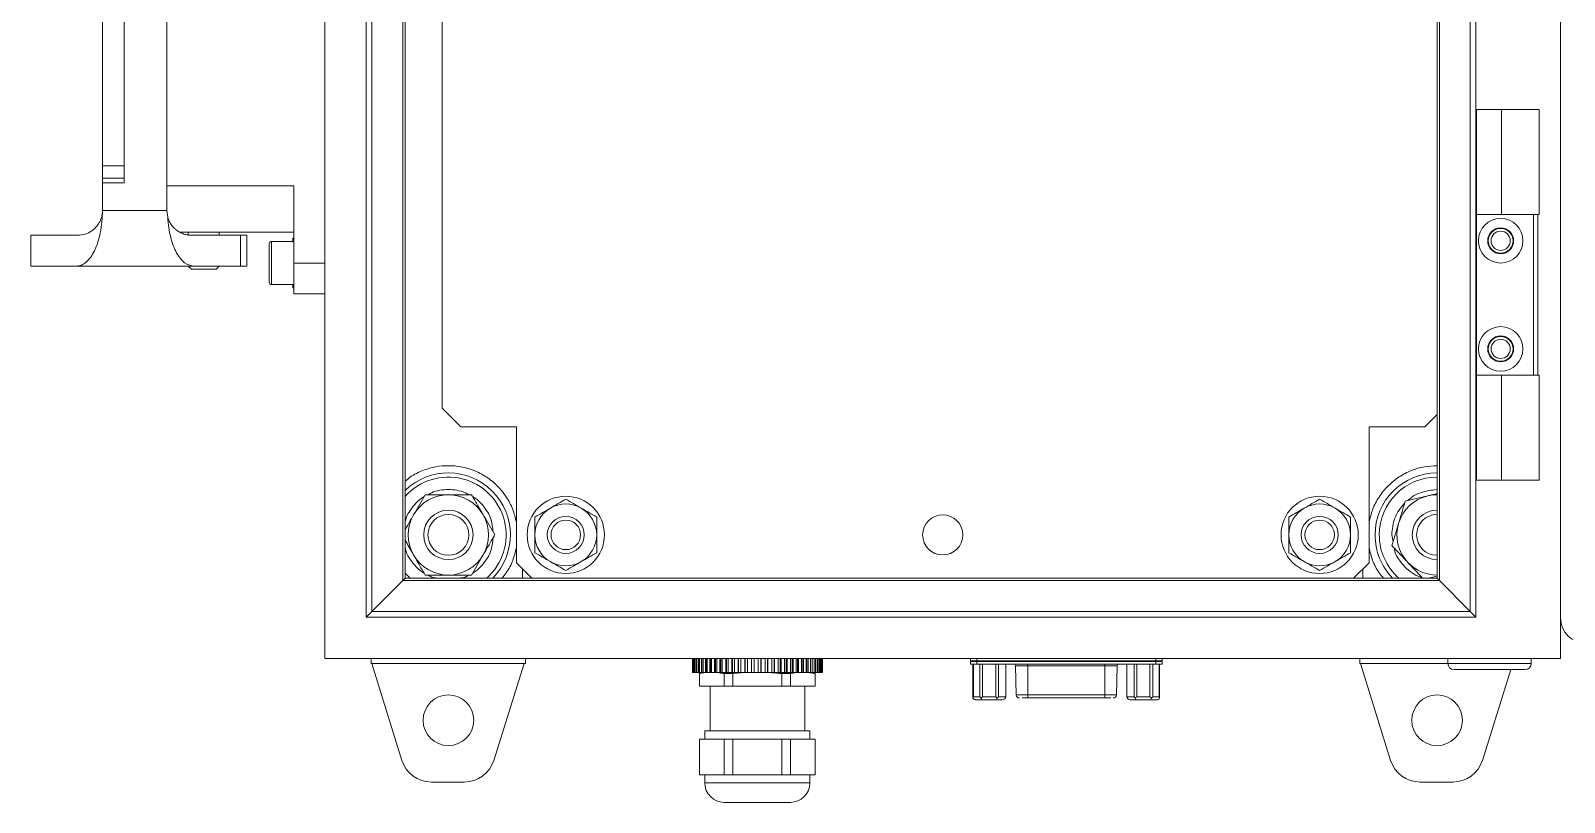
# Model space of a CAD drawing. Extents: x 4137 to 28680, y 2446 to 6814.
# Drawn here: x 7310.9 to 7559.1, y 4141 to 4265.9 of the extents above; entities that cross this region are included whole.
import ezdxf

# ---------------------------------------------------------------- set-up
doc = ezdxf.new("R2010")
doc.units = 0
doc.header["$LTSCALE"] = 0.5
doc.layers.get('0').update_dxf_attribs({"linetype": 'CONTINUOUS'})

msp = doc.modelspace()

# ---------------------------------------------------------------- linework, layer by layer
at = {"color": 7, "linetype": 'Continuous', "lineweight": 15}
for p, q in [((7358.47, 4464.29), (7358.47, 4164.29)), ((7558.47, 4164.29), (7558.47, 4464.29)), ((7558.47, 4457.79), (7558.47, 4170.79)), ((7365.16, 4170.98), (7365.16, 4457.6)), ((7366.09, 4171.91), (7366.09, 4456.67)), ((7543.85, 4456.67), (7543.85, 4171.91)), ((7544.77, 4457.6), (7544.77, 4170.98)), ((7371.08, 4451.68), (7371.08, 4176.9)), ((7371.47, 4177.29), (7371.47, 4451.29)), ((7538.47, 4451.29), (7538.47, 4177.29)), ((7538.86, 4176.9), (7538.86, 4451.68)), ((7377.47, 4204.79), (7377.47, 4369.29)), ((7332.89, 4289.79), (7332.89, 4236.79)), ((7322.49, 4244.03), (7322.49, 4282.55)), ((7325.99, 4244.03), (7325.99, 4282.55)), ((7544.85, 4253.14), (7544.77, 4253.14)), ((7544.85, 4236.14), (7544.85, 4253.14)), ((7544.85, 4253.14), (7548.91, 4253.14)), ((7548.91, 4253.14), (7548.91, 4236.14)), ((7548.91, 4253.14), (7555.02, 4253.14)), ((7555.02, 4236.14), (7555.02, 4253.14)), ((7322.49, 4244.03), (7325.99, 4244.03)), ((7322.49, 4242.03), (7325.99, 4242.03)), ((7322.49, 4241.29), (7322.49, 4242.03)), ((7325.99, 4241.29), (7325.99, 4242.03)), ((7325.99, 4241.29), (7322.49, 4241.29)), ((7322.49, 4236.79), (7322.49, 4241.29)), ((7353.47, 4228.29), (7353.47, 4240.79)), ((7332.89, 4236.79), (7322.49, 4236.79)), ((7333.04, 4235.69), (7332.89, 4236.79)), ((7544.77, 4236.14), (7544.85, 4236.14)), ((7548.91, 4236.14), (7544.85, 4236.14)), ((7544.87, 4210.14), (7544.87, 4236.14)), ((7548.91, 4236.14), (7555.02, 4236.14)), ((7554.07, 4236.14), (7554.07, 4210.14)), ((7554.77, 4210.14), (7554.77, 4236.14)), ((7310.87, 4232.79), (7318.49, 4232.79)), ((7310.87, 4232.79), (7310.87, 4227.79)), ((7334.97, 4233.29), (7353.47, 4233.29)), ((7336.37, 4233.29), (7336.37, 4232.74)), ((7336.89, 4232.79), (7344.81, 4232.79)), ((7341.37, 4232.79), (7341.37, 4233.29)), ((7344.81, 4232.79), (7344.81, 4227.79)), ((7345.87, 4227.79), (7345.87, 4232.8)), ((7353.27, 4231.91), (7353.27, 4231.79)), ((7349.47, 4228.29), (7349.47, 4231.39)), ((7353.47, 4231.79), (7349.87, 4231.79)), ((7310.87, 4227.79), (7318.29, 4227.79)), ((7337.21, 4227.79), (7318.29, 4227.79)), ((7336.37, 4227.79), (7336.87, 4227.29)), ((7337.21, 4227.79), (7344.81, 4227.79)), ((7341.37, 4227.79), (7340.87, 4227.29)), ((7349.47, 4225.19), (7349.47, 4228.29)), ((7358.47, 4228.29), (7353.47, 4228.29)), ((7353.47, 4223.29), (7353.47, 4228.29)), ((7349.87, 4224.79), (7353.47, 4224.79)), ((7353.27, 4224.79), (7353.27, 4224.29)), ((7353.27, 4224.29), (7353.47, 4224.29)), ((7358.47, 4223.29), (7353.47, 4223.29)), ((7544.77, 4210.14), (7544.85, 4210.14)), ((7544.85, 4193.14), (7544.85, 4210.14)), ((7544.85, 4210.14), (7548.91, 4210.14)), ((7548.91, 4210.14), (7548.91, 4193.14)), ((7555.02, 4210.14), (7548.91, 4210.14)), ((7555.02, 4193.14), (7555.02, 4210.14)), ((7380.47, 4201.79), (7377.47, 4204.79)), ((7538.47, 4203.79), (7536.47, 4201.79)), ((7389.47, 4201.79), (7380.47, 4201.79)), ((7389.47, 4179.79), (7389.47, 4201.79)), ((7536.47, 4201.79), (7527.47, 4201.79)), ((7527.47, 4201.79), (7527.47, 4179.79)), ((7544.77, 4193.14), (7544.85, 4193.14)), ((7544.85, 4193.14), (7548.91, 4193.14)), ((7548.91, 4193.14), (7555.02, 4193.14)), ((7391.97, 4177.29), (7389.47, 4179.79)), ((7527.47, 4179.79), (7524.97, 4177.29)), ((7538.47, 4177.29), (7371.47, 4177.29)), ((7390.47, 4178.79), (7390.47, 4177.29)), ((7526.47, 4177.29), (7526.47, 4178.79)), ((7538.47, 4177.61), (7537.11, 4177.29)), ((7366.09, 4171.91), (7371.08, 4176.9)), ((7371.08, 4176.9), (7538.86, 4176.9)), ((7543.85, 4171.91), (7538.86, 4176.9)), ((7366.09, 4171.91), (7365.16, 4170.98)), ((7544.77, 4170.98), (7365.16, 4170.98)), ((7543.85, 4171.91), (7366.09, 4171.91)), ((7543.85, 4171.91), (7544.77, 4170.98)), ((7358.47, 4164.29), (7558.47, 4164.29)), ((7365.97, 4164.29), (7365.97, 4163.46)), ((7365.97, 4163.46), (7366.06, 4163.46)), ((7366.06, 4163.46), (7390.71, 4163.46)), ((7366.06, 4163.46), (7370.95, 4147.8)), ((7385.82, 4147.8), (7390.71, 4163.46)), ((7390.71, 4163.46), (7390.97, 4163.46)), ((7390.97, 4163.46), (7390.97, 4164.29)), ((7417.95, 4164.29), (7417.95, 4162)), ((7417.96, 4164.29), (7417.96, 4162)), ((7418.04, 4162), (7418.04, 4164.29)), ((7418.08, 4164.29), (7418.08, 4162)), ((7418.22, 4162), (7418.22, 4164.29)), ((7418.32, 4164.29), (7418.32, 4162)), ((7418.52, 4162), (7418.52, 4164.29)), ((7418.66, 4164.29), (7418.66, 4162)), ((7418.93, 4162), (7418.93, 4164.29)), ((7419.12, 4164.29), (7419.12, 4162)), ((7419.45, 4162), (7419.45, 4164.29)), ((7419.67, 4164.29), (7419.67, 4162)), ((7419.68, 4164.29), (7419.68, 4162)), ((7420.06, 4162), (7420.06, 4164.29)), ((7420.26, 4164.29), (7420.26, 4162)), ((7420.33, 4164.29), (7420.33, 4162)), ((7420.76, 4162), (7420.76, 4164.29)), ((7420.95, 4164.29), (7420.95, 4162)), ((7421.07, 4164.29), (7421.07, 4162)), ((7421.55, 4162), (7421.55, 4164.29)), ((7421.72, 4164.29), (7421.72, 4162)), ((7421.89, 4164.29), (7421.89, 4162)), ((7422.42, 4162), (7422.42, 4164.29)), ((7422.56, 4164.29), (7422.56, 4162)), ((7422.79, 4164.29), (7422.79, 4162)), ((7423.35, 4162), (7423.35, 4164.29)), ((7423.47, 4164.29), (7423.47, 4162)), ((7423.75, 4164.29), (7423.75, 4162)), ((7424.33, 4162), (7424.33, 4164.29)), ((7424.44, 4164.29), (7424.44, 4162)), ((7424.76, 4164.29), (7424.76, 4162)), ((7425.37, 4162), (7425.37, 4164.29)), ((7425.44, 4164.29), (7425.44, 4162)), ((7425.81, 4164.29), (7425.81, 4162)), ((7426.43, 4162), (7426.43, 4164.29)), ((7426.48, 4164.29), (7426.48, 4162)), ((7426.89, 4164.29), (7426.89, 4162)), ((7427.52, 4162), (7427.52, 4164.29)), ((7427.55, 4164.29), (7427.55, 4162)), ((7427.98, 4164.29), (7427.98, 4162)), ((7427.98, 4162), (7427.98, 4164.29)), ((7428.62, 4162), (7428.62, 4164.29)), ((7429.05, 4162), (7429.05, 4164.29)), ((7429.08, 4164.29), (7429.08, 4162)), ((7429.72, 4162), (7429.72, 4164.29)), ((7430.12, 4162), (7430.12, 4164.29)), ((7430.18, 4164.29), (7430.18, 4162)), ((7430.8, 4162), (7430.8, 4164.29)), ((7431.17, 4162), (7431.17, 4164.29)), ((7431.26, 4164.29), (7431.26, 4162)), ((7431.86, 4162), (7431.86, 4164.29)), ((7432.19, 4162), (7432.19, 4164.29)), ((7432.3, 4164.29), (7432.3, 4162)), ((7432.88, 4162), (7432.88, 4164.29)), ((7433.16, 4162), (7433.16, 4164.29)), ((7433.31, 4164.29), (7433.31, 4162)), ((7433.85, 4162), (7433.85, 4164.29)), ((7434.09, 4162), (7434.09, 4164.29)), ((7434.26, 4164.29), (7434.26, 4162)), ((7434.77, 4162), (7434.77, 4164.29)), ((7434.96, 4162), (7434.96, 4164.29)), ((7435.14, 4164.29), (7435.14, 4162)), ((7435.61, 4162), (7435.61, 4164.29)), ((7435.75, 4162), (7435.75, 4164.29)), ((7435.96, 4164.29), (7435.96, 4162)), ((7436.38, 4162), (7436.38, 4164.29)), ((7436.46, 4162), (7436.46, 4164.29)), ((7436.69, 4164.29), (7436.69, 4162)), ((7437.06, 4162), (7437.06, 4164.29)), ((7437.09, 4162), (7437.09, 4164.29)), ((7437.33, 4164.29), (7437.33, 4162)), ((7437.64, 4162), (7437.64, 4164.29)), ((7437.88, 4164.29), (7437.88, 4162)), ((7438.13, 4162), (7438.13, 4164.29)), ((7438.32, 4164.29), (7438.32, 4162)), ((7438.51, 4162), (7438.51, 4164.29)), ((7438.65, 4164.29), (7438.65, 4162)), ((7438.78, 4162), (7438.78, 4164.29)), ((7438.88, 4164.29), (7438.88, 4162)), ((7438.93, 4162), (7438.93, 4164.29)), ((7438.99, 4164.29), (7438.99, 4162)), ((7462.97, 4163.89), (7462.97, 4164.29)), ((7462.97, 4163.89), (7463.97, 4163.89)), ((7462.97, 4163.39), (7462.97, 4163.79)), ((7463.97, 4163.79), (7462.97, 4163.79)), ((7463.97, 4163.39), (7462.97, 4163.39)), ((7463.36, 4163.39), (7463.36, 4157.84)), ((7463.43, 4163.39), (7463.43, 4158.09)), ((7463.97, 4163.89), (7463.97, 4164.29)), ((7463.97, 4163.89), (7492.97, 4163.89)), ((7463.97, 4163.39), (7463.97, 4163.79)), ((7492.97, 4163.79), (7463.97, 4163.79)), ((7492.97, 4163.39), (7463.97, 4163.39)), ((7464.47, 4163.89), (7464.47, 4163.79)), ((7464.49, 4158.09), (7464.49, 4163.39)), ((7464.93, 4163.39), (7464.93, 4158.09)), ((7467.05, 4158.09), (7467.05, 4163.39)), ((7467.47, 4163.79), (7467.47, 4163.89)), ((7467.48, 4163.39), (7467.48, 4158.09)), ((7468.69, 4163.39), (7468.69, 4158.09)), ((7470.25, 4163.1), (7470.37, 4158.38)), ((7471.04, 4163.89), (7471.04, 4163.79)), ((7472.24, 4163.1), (7472.24, 4163.39)), ((7472.24, 4163.1), (7484.7, 4163.1)), ((7472.24, 4158.38), (7472.24, 4163.1)), ((7484.7, 4163.39), (7484.7, 4163.1)), ((7484.7, 4163.1), (7484.7, 4158.38)), ((7485.9, 4163.79), (7485.9, 4163.89)), ((7486.57, 4158.38), (7486.69, 4163.1)), ((7488.25, 4163.39), (7488.25, 4158.09)), ((7489.46, 4158.09), (7489.46, 4163.39)), ((7489.47, 4163.89), (7489.47, 4163.79)), ((7489.89, 4163.39), (7489.89, 4158.09)), ((7492.01, 4158.09), (7492.01, 4163.39)), ((7492.45, 4163.39), (7492.45, 4158.09)), ((7492.47, 4163.79), (7492.47, 4163.89)), ((7492.97, 4163.89), (7492.97, 4164.29)), ((7492.97, 4163.89), (7493.97, 4163.89)), ((7492.97, 4163.79), (7492.97, 4163.39)), ((7493.97, 4163.79), (7492.97, 4163.79)), ((7493.97, 4163.39), (7492.97, 4163.39)), ((7493.51, 4158.09), (7493.51, 4163.39)), ((7493.57, 4157.84), (7493.57, 4163.39)), ((7493.97, 4163.89), (7493.97, 4164.29)), ((7493.97, 4163.39), (7493.97, 4163.79)), ((7525.97, 4164.29), (7525.97, 4163.46)), ((7525.97, 4163.46), (7526.06, 4163.46)), ((7526.06, 4163.46), (7540.22, 4163.46)), ((7526.06, 4163.46), (7530.95, 4147.8)), ((7540.22, 4164.29), (7540.22, 4163.49)), ((7545.82, 4147.8), (7550.41, 4162.49)), ((7553.72, 4163.49), (7553.72, 4164.29)), ((7417.95, 4162), (7417.96, 4162)), ((7417.96, 4162), (7418.04, 4162)), ((7418.04, 4162), (7418.08, 4162)), ((7418.08, 4162), (7418.22, 4162)), ((7418.22, 4162), (7418.32, 4162)), ((7418.32, 4162), (7418.52, 4162)), ((7418.52, 4162), (7418.66, 4162)), ((7418.66, 4162), (7418.93, 4162)), ((7418.93, 4162), (7419.12, 4162)), ((7419.76, 4162), (7419.09, 4161.83)), ((7419.09, 4161.83), (7419.09, 4159.79)), ((7419.09, 4161.83), (7419.13, 4161.83)), ((7419.12, 4162), (7419.45, 4162)), ((7419.13, 4161.83), (7420.16, 4162)), ((7419.13, 4159.79), (7419.13, 4161.83)), ((7419.45, 4162), (7419.67, 4162)), ((7419.68, 4162), (7420.06, 4162)), ((7420.06, 4162), (7420.26, 4162)), ((7420.33, 4162), (7420.76, 4162)), ((7420.76, 4162), (7420.95, 4162)), ((7420.95, 4162), (7421.07, 4162)), ((7421.07, 4162), (7421.55, 4162)), ((7421.55, 4162), (7421.72, 4162)), ((7421.72, 4162), (7421.89, 4162)), ((7421.89, 4162), (7422.42, 4162)), ((7422.42, 4162), (7422.56, 4162)), ((7422.56, 4162), (7422.79, 4162)), ((7422.79, 4162), (7423.35, 4162)), ((7423.09, 4161.83), (7424.51, 4161.83)), ((7423.09, 4159.79), (7423.09, 4161.83)), ((7423.35, 4162), (7423.47, 4162)), ((7423.47, 4162), (7423.86, 4162)), ((7423.75, 4162), (7424.33, 4162)), ((7424.33, 4162), (7424.44, 4162)), ((7424.44, 4162), (7424.84, 4162)), ((7424.51, 4161.83), (7426.58, 4162)), ((7424.51, 4159.79), (7424.51, 4161.83)), ((7424.76, 4162), (7425.37, 4162)), ((7425.37, 4162), (7425.44, 4162)), ((7425.44, 4162), (7425.86, 4162)), ((7425.81, 4162), (7426.43, 4162)), ((7426.43, 4162), (7426.48, 4162)), ((7426.48, 4162), (7426.91, 4162)), ((7426.89, 4162), (7427.52, 4162)), ((7427.52, 4162), (7427.55, 4162)), ((7427.55, 4162), (7427.98, 4162)), ((7427.98, 4162), (7428.62, 4162)), ((7427.98, 4162), (7427.98, 4162)), ((7428.62, 4162), (7429.05, 4162)), ((7429.08, 4162), (7429.05, 4162)), ((7429.08, 4162), (7429.72, 4162)), ((7429.69, 4162), (7430.12, 4162)), ((7430.18, 4162), (7430.12, 4162)), ((7430.18, 4162), (7430.8, 4162)), ((7430.74, 4162), (7431.17, 4162)), ((7431.26, 4162), (7431.17, 4162)), ((7431.26, 4162), (7431.86, 4162)), ((7431.78, 4162), (7432.19, 4162)), ((7432.3, 4162), (7432.19, 4162)), ((7432.3, 4162), (7432.88, 4162)), ((7432.43, 4159.79), (7432.43, 4161.83)), ((7432.43, 4161.83), (7433.85, 4161.83)), ((7432.77, 4162), (7433.16, 4162)), ((7433.31, 4162), (7433.16, 4162)), ((7433.31, 4162), (7433.85, 4162)), ((7433.72, 4162), (7434.09, 4162)), ((7433.85, 4161.83), (7434.89, 4162)), ((7433.85, 4159.79), (7433.85, 4161.83)), ((7434.26, 4162), (7434.09, 4162)), ((7434.26, 4162), (7434.77, 4162)), ((7434.77, 4162), (7434.96, 4162)), ((7435.14, 4162), (7434.96, 4162)), ((7435.14, 4162), (7435.61, 4162)), ((7435.61, 4162), (7435.75, 4162)), ((7435.96, 4162), (7435.75, 4162)), ((7435.96, 4162), (7436.38, 4162)), ((7436.69, 4162), (7436.46, 4162)), ((7436.69, 4162), (7437.06, 4162)), ((7437.33, 4162), (7437.09, 4162)), ((7437.85, 4161.83), (7437.18, 4162)), ((7437.33, 4162), (7437.64, 4162)), ((7437.88, 4162), (7437.64, 4162)), ((7437.81, 4159.79), (7437.81, 4161.83)), ((7437.81, 4161.83), (7437.85, 4161.83)), ((7437.85, 4159.79), (7437.85, 4161.83)), ((7437.88, 4162), (7438.13, 4162)), ((7438.32, 4162), (7438.13, 4162)), ((7438.32, 4162), (7438.51, 4162)), ((7438.65, 4162), (7438.51, 4162)), ((7438.65, 4162), (7438.78, 4162)), ((7438.88, 4162), (7438.78, 4162)), ((7438.88, 4162), (7438.93, 4162)), ((7438.99, 4162), (7438.93, 4162)), ((7419.13, 4159.79), (7419.09, 4159.79)), ((7423.09, 4159.79), (7419.13, 4159.79)), ((7420.81, 4159.79), (7420.81, 4152.55)), ((7424.51, 4159.79), (7423.09, 4159.79)), ((7432.43, 4159.79), (7424.51, 4159.79)), ((7433.85, 4159.79), (7432.43, 4159.79)), ((7437.81, 4159.79), (7433.85, 4159.79)), ((7436.13, 4152.55), (7436.13, 4159.79)), ((7437.85, 4159.79), (7437.81, 4159.79)), ((7464.49, 4158.09), (7463.43, 4158.09)), ((7463.86, 4157.59), (7464.93, 4157.59)), ((7464.68, 4157.84), (7464.93, 4158.09)), ((7467.05, 4158.09), (7464.93, 4158.09)), ((7464.93, 4157.59), (7467.05, 4157.59)), ((7467.05, 4157.59), (7468.11, 4157.59)), ((7468.69, 4158.09), (7467.48, 4158.09)), ((7470.89, 4157.89), (7470.88, 4157.89)), ((7471.32, 4157.89), (7472.24, 4157.89)), ((7472.24, 4158.38), (7484.7, 4158.38)), ((7472.24, 4157.89), (7472.24, 4158.38)), ((7472.24, 4157.89), (7484.7, 4157.89)), ((7484.7, 4158.38), (7484.7, 4157.89)), ((7484.7, 4157.89), (7485.62, 4157.89)), ((7486.06, 4157.89), (7486.05, 4157.89)), ((7489.46, 4158.09), (7488.25, 4158.09)), ((7488.83, 4157.59), (7489.89, 4157.59)), ((7492.01, 4158.09), (7489.89, 4158.09)), ((7489.89, 4157.59), (7492.01, 4157.59)), ((7492.01, 4157.59), (7493.07, 4157.59)), ((7493.51, 4158.09), (7492.45, 4158.09)), ((7419.97, 4152.55), (7419.97, 4151.24)), ((7419.97, 4152.55), (7436.97, 4152.55)), ((7436.97, 4151.24), (7436.97, 4152.55)), ((7419.09, 4151.24), (7419.09, 4145.46)), ((7419.13, 4151.24), (7419.09, 4151.24)), ((7419.13, 4145.46), (7419.13, 4151.24)), ((7421.11, 4151.24), (7419.13, 4151.24)), ((7423.09, 4151.24), (7421.11, 4151.24)), ((7423.09, 4145.46), (7423.09, 4151.24)), ((7424.51, 4151.24), (7423.09, 4151.24)), ((7424.51, 4145.46), (7424.51, 4151.24)), ((7428.47, 4151.24), (7424.51, 4151.24)), ((7432.43, 4151.24), (7428.47, 4151.24)), ((7432.43, 4145.46), (7432.43, 4151.24)), ((7433.85, 4151.24), (7432.43, 4151.24)), ((7433.85, 4145.46), (7433.85, 4151.24)), ((7435.83, 4151.24), (7433.85, 4151.24)), ((7437.81, 4151.24), (7435.83, 4151.24)), ((7437.81, 4145.46), (7437.81, 4151.24)), ((7437.85, 4151.24), (7437.81, 4151.24)), ((7437.85, 4145.46), (7437.85, 4151.24)), ((7419.09, 4145.46), (7419.13, 4145.46)), ((7419.13, 4145.46), (7421.11, 4145.46)), ((7419.97, 4145.46), (7419.97, 4144.15)), ((7421.11, 4145.46), (7423.09, 4145.46)), ((7423.09, 4145.46), (7424.51, 4145.46)), ((7424.51, 4145.46), (7428.47, 4145.46)), ((7428.47, 4145.46), (7432.43, 4145.46)), ((7432.43, 4145.46), (7433.85, 4145.46)), ((7433.85, 4145.46), (7435.83, 4145.46)), ((7435.83, 4145.46), (7437.81, 4145.46)), ((7436.97, 4144.15), (7436.97, 4145.46)), ((7437.81, 4145.46), (7437.85, 4145.46)), ((7375.72, 4144.29), (7381.04, 4144.29)), ((7535.72, 4144.29), (7541.04, 4144.29)), ((7423.11, 4141), (7433.82, 4141))]:
    msp.add_line(p, q, dxfattribs=at)
at = {"color": 8, "linetype": 'Continuous', "lineweight": 15}
for p, q in [((7332.89, 4240.79), (7353.47, 4240.79)), ((7349.87, 4231.79), (7349.87, 4228.29)), ((7349.87, 4228.29), (7349.87, 4224.79)), ((7531.35, 4183.17), (7531.13, 4184.29)), ((7470.25, 4163.1), (7472.24, 4163.1)), ((7472.24, 4163.79), (7472.24, 4163.89)), ((7484.7, 4163.79), (7484.7, 4163.89)), ((7484.7, 4163.1), (7486.69, 4163.1)), ((7540.22, 4163.49), (7553.72, 4163.49)), ((7470.37, 4158.38), (7472.24, 4158.38)), ((7484.7, 4158.38), (7486.57, 4158.38)), ((7419.97, 4144.15), (7436.97, 4144.15))]:
    msp.add_line(p, q, dxfattribs=at)
at = {"color": 7, "linetype": 'Continuous', "lineweight": 15, "flags": 128}
for points in [[(7538.47, 4190.79), (7537.81, 4190.76), (7536.97, 4190.62)], [(7371.47, 4177.29), (7371.42, 4177.25), (7371.29, 4177.11), (7371.08, 4176.9)], [(7538.47, 4177.29), (7538.51, 4177.25), (7538.65, 4177.11), (7538.86, 4176.9)], [(7467.05, 4158.09), (7467.14, 4158), (7467.22, 4157.92), (7467.3, 4157.84)], [(7489.64, 4157.84), (7489.72, 4157.92), (7489.8, 4158), (7489.89, 4158.09)], [(7492.01, 4158.09), (7492.1, 4158), (7492.18, 4157.92), (7492.26, 4157.84)]]:
    msp.add_lwpolyline(points, dxfattribs=at)
at = {"color": 8, "linetype": 'Continuous', "lineweight": 15, "flags": 128}
msp.add_lwpolyline([(7371.47, 4178.09), (7371.56, 4177.99), (7372.27, 4177.29)], dxfattribs=at)
at = {"color": 7, "linetype": 'Continuous', "lineweight": 15}
for centre, radius in [((7548.77, 4231.89), 3.6), ((7548.77, 4231.89), 2.1), ((7548.77, 4231.89), 2), ((7548.77, 4231.89), 1.55), ((7548.77, 4214.39), 3.6), ((7548.77, 4214.39), 2.1), ((7548.77, 4214.39), 2), ((7548.77, 4214.39), 1.55), ((7397.47, 4184.29), 6.25), ((7519.47, 4184.29), 6.25), ((7378.47, 4184.29), 4), ((7378.47, 4184.29), 3.31), ((7397.47, 4184.29), 3), ((7458.47, 4184.29), 3.25), ((7519.47, 4184.29), 3), ((7397.47, 4184.29), 2.39), ((7519.47, 4184.29), 2.39), ((7378.47, 4154.29), 4.1), ((7538.47, 4154.29), 4.1)]:
    msp.add_circle(centre, radius, dxfattribs=at)
for centre, radius, start, end in [((7349.87, 4231.39), 0.4, 90, 180), ((7349.87, 4225.19), 0.4, 180, 270), ((7378.47, 4184.29), 6.5, 90.0186, 150.0186), ((7378.47, 4184.29), 6.5, 30.0186, 90.0186), ((7538.47, 4184.29), 6.5, 103.2983, 163.2983), ((7378.47, 4184.29), 6.5, 150.0186, 210.0186), ((7378.47, 4184.29), 6.5, 330.0186, 30.0186), ((7397.47, 4184.29), 5, 120, 180), ((7397.47, 4184.29), 5, 60, 120), ((7397.47, 4184.29), 5, 0, 60), ((7519.47, 4184.29), 5, 120, 180), ((7519.47, 4184.29), 5, 60, 120), ((7519.47, 4184.29), 5, 0, 60), ((7538.47, 4184.29), 4, 90, 180), ((7538.47, 4184.29), 3.31, 90, 180), ((7538.47, 4184.29), 6.5, 163.2983, 223.2983), ((7397.47, 4184.29), 5, 180, 240), ((7397.47, 4184.29), 5, 300, 0), ((7519.47, 4184.29), 5, 180, 240), ((7519.47, 4184.29), 5, 300, 0), ((7538.47, 4184.29), 4, 180, 270), ((7538.47, 4184.29), 3.31, 180, 270), ((7378.47, 4184.29), 6.5, 210.0186, 270.0186), ((7378.47, 4184.29), 6.5, 270.0186, 330.0186), ((7397.47, 4184.29), 5, 240, 300), ((7519.47, 4184.29), 5, 240, 300), ((7538.47, 4184.29), 6.5, 223.2983, 270), ((7562.47, 4170.79), 4, 180, 270), ((7469.95, 4163.09), 0.3, 1.5, 90), ((7486.99, 4163.09), 0.3, 90, 178.5), ((7541.22, 4163.49), 1, 180, 270), ((7552.72, 4163.49), 1, 270, 0), ((7470.87, 4158.39), 0.5, 181.5, 270), ((7486.07, 4158.39), 0.5, 270, 358.5), ((7375.72, 4149.29), 5, 197.354, 270), ((7381.04, 4149.29), 5, 270, 342.646), ((7535.72, 4149.29), 5, 197.354, 270), ((7541.04, 4149.29), 5, 270, 342.646), ((7423.11, 4144.15), 3.15, 180, 270), ((7433.82, 4144.15), 3.15, 270, 0)]:
    msp.add_arc(centre, radius, start, end, dxfattribs=at)
at = {"color": 8, "linetype": 'Continuous', "lineweight": 15}
for centre, radius, start, end in [((7378.47, 4184.29), 10.03, 315.7657, 134.2343), ((7378.47, 4184.29), 9.35, 311.5427, 138.4573), ((7538.47, 4184.29), 10.03, 90, 180), ((7538.47, 4184.29), 9.35, 90, 180), ((7538.47, 4184.29), 10.03, 180, 224.2343), ((7538.47, 4184.29), 9.35, 180, 228.4573)]:
    msp.add_arc(centre, radius, start, end, dxfattribs=at)
at = {"color": 7, "linetype": 'Continuous', "lineweight": 15}
for centre, major_axis, ratio, start_param, end_param in [((7463.86, 4158.09), (0.433, 0.433), 0.57735, 2.094395, 2.617994), ((7463.86, 4158.09), (0.577, 0), 0.866025, 3.665191, 4.712389), ((7464.93, 4158.09), (-0.433, 0.433), 0.57735, 1.047198, 1.570796), ((7464.93, 4158.09), (0, 0.5), 0.57735, 2.094395, 3.141593), ((7467.05, 4158.09), (0, 0.5), 0.57735, 3.141593, 4.18879), ((7467.05, 4158.09), (0.433, 0.433), 0.57735, 4.712389, 5.235988), ((7468.11, 4158.09), (-0.577, 0), 0.866025, 1.570796, 3.141593), ((7488.83, 4158.09), (0.577, 0), 0.866025, 3.141593, 4.712389), ((7489.89, 4158.09), (-0.433, 0.433), 0.57735, 1.047198, 1.570796), ((7489.89, 4158.09), (0, 0.5), 0.57735, 2.094395, 3.141593), ((7492.01, 4158.09), (0, 0.5), 0.57735, 3.141593, 4.18879), ((7492.01, 4158.09), (0.433, 0.433), 0.57735, 4.712389, 5.235988), ((7493.07, 4158.09), (-0.577, 0), 0.866025, 1.570796, 2.617994), ((7493.07, 4158.09), (0.433, -0.433), 0.57735, 0.523599, 1.047198)]:
    msp.add_ellipse(centre, major_axis=major_axis, ratio=ratio, start_param=start_param, end_param=end_param, dxfattribs=at)
for points, knots in [([(7322.49, 4242.03), (7322.49, 4242.08), (7322.49, 4242.17), (7322.49, 4242.64), (7322.49, 4243.28), (7322.49, 4243.78), (7322.49, 4244.03)], [0, 0, 0, 0, 0.25, 0.499999, 0.75, 1, 1, 1, 1]), ([(7325.99, 4242.03), (7325.99, 4242.08), (7325.99, 4242.17), (7325.99, 4242.64), (7325.99, 4243.28), (7325.99, 4243.78), (7325.99, 4244.03)], [0, 0, 0, 0, 0.25, 0.499999, 0.75, 1, 1, 1, 1]), ([(7318.29, 4227.79), (7318.56, 4227.82), (7319.08, 4227.88), (7319.86, 4228.38), (7320.57, 4229.17), (7321.22, 4230.27), (7321.75, 4231.6), (7322.17, 4233.19), (7322.44, 4234.94), (7322.47, 4236.18), (7322.49, 4236.79)], [0, 0, 0, 0, 0.125442, 0.250088, 0.382533, 0.500071, 0.629263, 0.750161, 0.876453, 1, 1, 1, 1]), ([(7322.49, 4236.79), (7322.48, 4236.58), (7322.46, 4236.25), (7322.37, 4235.83), (7322.26, 4235.45), (7322.09, 4235.03), (7321.79, 4234.5), (7321.35, 4233.96), (7320.63, 4233.37), (7319.67, 4232.88), (7318.89, 4232.82), (7318.49, 4232.79)], [0, 0, 0, 0, 0.05805, 0.090046, 0.125012, 0.183595, 0.250017, 0.366367, 0.49998, 0.740569, 1, 1, 1, 1]), ([(7333.04, 4235.69), (7333.09, 4235.13), (7333.18, 4234), (7333.51, 4232.45), (7333.94, 4231.06), (7334.48, 4229.89), (7335.1, 4228.96), (7335.99, 4228.04), (7336.72, 4227.89), (7337.21, 4227.79)], [0, 0, 0, 0, 0.1244, 0.250328, 0.374221, 0.500433, 0.624584, 0.750609, 1, 1, 1, 1]), ([(7336.89, 4232.79), (7336.65, 4232.8), (7336.18, 4232.82), (7335.49, 4233.02), (7334.92, 4233.29), (7334.48, 4233.59), (7334.15, 4233.86), (7333.78, 4234.26), (7333.38, 4234.79), (7333.15, 4235.41), (7333.04, 4235.69)], [0, 0, 0, 0, 0.1736605, 0.3400251, 0.5002328, 0.5893522, 0.6725778, 0.7503304, 0.8868633, 1, 1, 1, 1]), ([(7344.81, 4232.79), (7345.25, 4232.79), (7345.88, 4232.79), (7345.77, 4232.79), (7345.74, 4232.79)], [0, 0, 0, 0, 0.703367, 1, 1, 1, 1]), ([(7353.27, 4232.35), (7353.27, 4232.34), (7353.27, 4232.33), (7353.27, 4232.23), (7353.27, 4232.1), (7353.27, 4231.99), (7353.27, 4231.93)], [0, 0, 0, 0, 0.250001, 0.500003, 0.750003, 1, 1, 1, 1]), ([(7353.27, 4232.2), (7353.27, 4232.2), (7353.27, 4232.19), (7353.27, 4232.17), (7353.27, 4232.12), (7353.27, 4232.07), (7353.27, 4232.02), (7353.27, 4231.97), (7353.27, 4231.93), (7353.27, 4231.92), (7353.27, 4231.91)], [0, 0, 0, 0, 0.125, 0.249997, 0.374998, 0.500003, 0.624998, 0.749997, 0.874997, 1, 1, 1, 1]), ([(7353.27, 4231.93), (7353.27, 4231.87), (7353.27, 4231.78), (7353.27, 4231.71), (7353.27, 4231.68)], [0, 0, 0, 0, 0.60416, 1, 1, 1, 1]), ([(7336.87, 4227.29), (7336.9, 4227.29), (7336.96, 4227.29), (7337.42, 4227.29), (7338.08, 4227.29), (7338.87, 4227.29), (7339.66, 4227.29), (7340.32, 4227.29), (7340.78, 4227.29), (7340.84, 4227.29), (7340.87, 4227.29)], [0, 0, 0, 0, 0.125, 0.25, 0.375, 0.5, 0.625001, 0.75, 0.875, 1, 1, 1, 1]), ([(7344.81, 4227.79), (7345.25, 4227.79), (7345.88, 4227.79), (7345.77, 4227.79), (7345.74, 4227.79)], [0, 0, 0, 0, 0.703367, 1, 1, 1, 1]), ([(7372.84, 4187.54), (7372.88, 4187.62), (7373.52, 4188.71), (7374.14, 4189.79), (7374.71, 4190.79)], [0, 0, 0, 0, 0.0702152, 1, 1, 1, 1]), ([(7378.47, 4190.79), (7378.13, 4190.79), (7376.86, 4190.79), (7375.62, 4190.79), (7374.71, 4190.79)], [0, 0, 0, 0, 0.268634, 1, 1, 1, 1]), ([(7382.22, 4190.79), (7381.9, 4190.79), (7380.68, 4190.79), (7379.41, 4190.79), (7378.47, 4190.79)], [0, 0, 0, 0, 0.25755, 1, 1, 1, 1]), ([(7382.22, 4190.79), (7382.52, 4190.26), (7383.14, 4189.2), (7383.78, 4188.1), (7384.1, 4187.54)], [0, 0, 0, 0, 0.495458, 1, 1, 1, 1]), ([(7532.24, 4186.16), (7532.27, 4186.24), (7532.63, 4187.46), (7532.99, 4188.65), (7533.32, 4189.75)], [0, 0, 0, 0, 0.070215, 1, 1, 1, 1]), ([(7533.32, 4189.75), (7533.91, 4189.89), (7535.11, 4190.18), (7536.35, 4190.47), (7536.97, 4190.62)], [0, 0, 0, 0, 0.495459, 1, 1, 1, 1]), ([(7536.97, 4190.62), (7537.06, 4190.64), (7537.57, 4190.76), (7538.06, 4190.87), (7538.47, 4190.97)], [0, 0, 0, 0, 0.171751, 1, 1, 1, 1]), ([(7371.47, 4185.16), (7371.61, 4185.4), (7372.05, 4186.18), (7372.52, 4186.98), (7372.84, 4187.54)], [0, 0, 0, 0, 0.306355, 1, 1, 1, 1]), ([(7384.1, 4187.54), (7384.14, 4187.47), (7384.78, 4186.37), (7385.4, 4185.29), (7385.97, 4184.29)], [0, 0, 0, 0, 0.070215, 1, 1, 1, 1]), ([(7531.16, 4182.56), (7531.34, 4183.15), (7531.69, 4184.33), (7532.06, 4185.54), (7532.24, 4186.16)], [0, 0, 0, 0, 0.495458, 1, 1, 1, 1]), ([(7372.84, 4181.04), (7372.8, 4181.12), (7372.33, 4181.92), (7371.88, 4182.7), (7371.47, 4183.41)], [0, 0, 0, 0, 0.096123, 1, 1, 1, 1]), ([(7385.97, 4184.29), (7385.67, 4183.77), (7385.06, 4182.7), (7384.42, 4181.6), (7384.1, 4181.04)], [0, 0, 0, 0, 0.495457, 1, 1, 1, 1]), ([(7533.74, 4179.83), (7533.5, 4180.08), (7532.63, 4181.01), (7531.79, 4181.91), (7531.16, 4182.56)], [0, 0, 0, 0, 0.268633, 1, 1, 1, 1]), ([(7374.72, 4177.79), (7374.41, 4178.32), (7373.8, 4179.38), (7373.16, 4180.48), (7372.84, 4181.04)], [0, 0, 0, 0, 0.495458, 1, 1, 1, 1]), ([(7384.1, 4181.04), (7384.05, 4180.97), (7383.42, 4179.87), (7382.8, 4178.79), (7382.22, 4177.79)], [0, 0, 0, 0, 0.070215, 1, 1, 1, 1]), ([(7536.13, 4177.29), (7535.98, 4177.46), (7535.2, 4178.29), (7534.39, 4179.15), (7533.74, 4179.83)], [0, 0, 0, 0, 0.201238, 1, 1, 1, 1]), ([(7378.47, 4177.79), (7378.13, 4177.79), (7376.86, 4177.79), (7375.62, 4177.79), (7374.72, 4177.79)], [0, 0, 0, 0, 0.268634, 1, 1, 1, 1]), ([(7382.22, 4177.79), (7381.91, 4177.79), (7380.69, 4177.79), (7379.41, 4177.79), (7378.47, 4177.79)], [0, 0, 0, 0, 0.2575499, 1, 1, 1, 1]), ([(7552.72, 4162.49), (7552.72, 4162.49), (7552.11, 4162.49), (7549.96, 4162.49), (7548.49, 4162.49), (7545.44, 4162.49), (7543.98, 4162.49), (7541.82, 4162.49), (7541.22, 4162.49), (7541.22, 4162.49)], [0, 0, 0, 0, 0.25, 0.25, 0.5, 0.5, 0.75, 0.75, 1, 1, 1, 1]), ([(7422.05, 4162), (7422.36, 4161.96), (7422.71, 4161.91), (7423.05, 4161.83), (7423.09, 4161.83)], [0, 0, 0, 0, 0.897934, 1, 1, 1, 1]), ([(7430.36, 4162), (7430.91, 4161.97), (7431.6, 4161.92), (7432.29, 4161.84), (7432.43, 4161.83)], [0, 0, 0, 0, 0.801312, 1, 1, 1, 1]), ([(7436.77, 4162), (7437.05, 4161.97), (7437.4, 4161.92), (7437.74, 4161.84), (7437.81, 4161.83)], [0, 0, 0, 0, 0.801312, 1, 1, 1, 1]), ([(7471.32, 4157.89), (7471.35, 4157.89), (7471.45, 4157.89), (7471.66, 4157.89), (7471.94, 4157.89), (7472.14, 4157.89), (7472.24, 4157.89)], [0, 0, 0, 0, 0.125546, 0.416855, 0.708422, 1, 1, 1, 1]), ([(7484.7, 4157.89), (7484.8, 4157.89), (7484.99, 4157.89), (7485.28, 4157.89), (7485.51, 4157.89), (7485.64, 4157.89), (7485.69, 4157.89)], [0, 0, 0, 0, 0.266118, 0.531745, 0.797864, 1, 1, 1, 1])]:
    msp.add_open_spline(points, degree=3, knots=knots, dxfattribs=at)
at = {"color": 8, "linetype": 'Continuous', "lineweight": 15}
for points, knots in [([(7371.47, 4192.96), (7371.75, 4193.2), (7372.61, 4193.94), (7374.3, 4194.75), (7376.38, 4195.37), (7378.47, 4195.55), (7380.56, 4195.36), (7382.65, 4194.76), (7384.65, 4193.72), (7386.45, 4192.27), (7387.9, 4190.47), (7388.95, 4188.49), (7389.3, 4187.07), (7389.47, 4186.38)], [0, 0, 0, 0, 0.048628, 0.14659, 0.240643, 0.32938, 0.418117, 0.51217, 0.610132, 0.710174, 0.810216, 0.908178, 1, 1, 1, 1]), ([(7527.47, 4186.38), (7527.64, 4187.07), (7527.98, 4188.49), (7529.04, 4190.47), (7530.49, 4192.27), (7532.28, 4193.72), (7534.29, 4194.76), (7536.38, 4195.38), (7537.79, 4195.46), (7538.47, 4195.49)], [0, 0, 0, 0, 0.136921, 0.282998, 0.432176, 0.581354, 0.727432, 0.867679, 1, 1, 1, 1]), ([(7371.47, 4186.06), (7371.51, 4186.37), (7371.62, 4187.18), (7372.31, 4188.34), (7373.25, 4189.5), (7374.03, 4190.22), (7374.51, 4190.46), (7374.53, 4190.47)], [0, 0, 0, 0, 0.171415, 0.438623, 0.711501, 0.984379, 1, 1, 1, 1]), ([(7375.14, 4190.79), (7375.35, 4190.9), (7376.36, 4191.46), (7378.47, 4191.76), (7380.58, 4191.46), (7381.59, 4190.9), (7381.79, 4190.79)], [0, 0, 0, 0, 0.10183, 0.500341, 0.898852, 1, 1, 1, 1]), ([(7382.4, 4190.47), (7382.43, 4190.46), (7382.91, 4190.22), (7383.69, 4189.5), (7384.64, 4188.35), (7385.5, 4186.77), (7385.64, 4185.5), (7385.72, 4184.73)], [0, 0, 0, 0, 0.013138, 0.232298, 0.451457, 0.666062, 1, 1, 1, 1]), ([(7533.74, 4189.85), (7533.97, 4190.05), (7534.58, 4190.58), (7536.14, 4191.37), (7537.55, 4191.53), (7538.47, 4191.63)], [0, 0, 0, 0, 0.178601, 0.466041, 1, 1, 1, 1]), ([(7531.13, 4184.29), (7531.23, 4185.21), (7531.39, 4186.63), (7532.27, 4188.32), (7532.9, 4189.05), (7533.22, 4189.4)], [0, 0, 0, 0, 0.487749, 0.750312, 1, 1, 1, 1]), ([(7374.53, 4178.11), (7374.51, 4178.12), (7374.03, 4178.36), (7373.25, 4179.08), (7372.31, 4180.24), (7371.62, 4181.4), (7371.51, 4182.21), (7371.47, 4182.52)], [0, 0, 0, 0, 0.016346, 0.289023, 0.5617, 0.828711, 1, 1, 1, 1]), ([(7385.72, 4183.86), (7385.64, 4183.08), (7385.5, 4181.82), (7384.64, 4180.23), (7383.69, 4179.08), (7382.91, 4178.37), (7382.43, 4178.12), (7382.41, 4178.11)], [0, 0, 0, 0, 0.334756, 0.549288, 0.768373, 0.987458, 1, 1, 1, 1]), ([(7389.47, 4182.2), (7389.3, 4181.52), (7388.94, 4180.1), (7388.12, 4178.43), (7387.38, 4177.57), (7387.14, 4177.29)], [0, 0, 0, 0, 0.385138, 0.796034, 1, 1, 1, 1]), ([(7529.8, 4177.29), (7529.56, 4177.57), (7528.82, 4178.43), (7527.99, 4180.1), (7527.64, 4181.52), (7527.47, 4182.2)], [0, 0, 0, 0, 0.203966, 0.614862, 1, 1, 1, 1]), ([(7536.01, 4177.42), (7535.93, 4177.44), (7535.36, 4177.53), (7534.43, 4178.15), (7533.23, 4179.05), (7532.32, 4180.25), (7531.67, 4181.29), (7531.57, 4181.97), (7531.54, 4182.17)], [0, 0, 0, 0, 0.036058, 0.253093, 0.474734, 0.696375, 0.913409, 1, 1, 1, 1]), ([(7376.7, 4177.29), (7376.38, 4177.32), (7375.83, 4177.38), (7375.35, 4177.67), (7375.15, 4177.79)], [0, 0, 0, 0, 0.576373, 1, 1, 1, 1]), ([(7381.79, 4177.79), (7381.59, 4177.67), (7381.11, 4177.39), (7380.56, 4177.32), (7380.24, 4177.29)], [0, 0, 0, 0, 0.425262, 1, 1, 1, 1])]:
    msp.add_open_spline(points, degree=3, knots=knots, dxfattribs=at)
at = {"color": 7, "linetype": 'Continuous', "lineweight": 15}
for points in [[(7397.47, 4190.06), (7396.64, 4189.59), (7395.81, 4189.1), (7394.97, 4188.62)], [(7399.97, 4188.62), (7399.13, 4189.1), (7398.3, 4189.59), (7397.47, 4190.06)], [(7519.47, 4190.06), (7518.64, 4189.59), (7517.81, 4189.1), (7516.97, 4188.62)], [(7521.97, 4188.62), (7521.13, 4189.1), (7520.3, 4189.59), (7519.47, 4190.06)], [(7394.97, 4188.62), (7394.13, 4188.14), (7393.3, 4187.66), (7392.47, 4187.18)], [(7392.47, 4187.18), (7392.47, 4186.22), (7392.47, 4185.26), (7392.47, 4184.29)], [(7402.47, 4187.18), (7401.64, 4187.66), (7400.81, 4188.14), (7399.97, 4188.62)], [(7402.47, 4184.29), (7402.47, 4185.26), (7402.47, 4186.22), (7402.47, 4187.18)], [(7516.97, 4188.62), (7516.13, 4188.14), (7515.3, 4187.66), (7514.47, 4187.18)], [(7514.47, 4187.18), (7514.47, 4186.22), (7514.47, 4185.26), (7514.47, 4184.29)], [(7524.47, 4187.18), (7523.64, 4187.66), (7522.81, 4188.14), (7521.97, 4188.62)], [(7524.47, 4184.29), (7524.47, 4185.26), (7524.47, 4186.22), (7524.47, 4187.18)], [(7392.47, 4184.29), (7392.47, 4183.32), (7392.47, 4182.36), (7392.47, 4181.4)], [(7402.47, 4181.4), (7402.47, 4182.36), (7402.47, 4183.32), (7402.47, 4184.29)], [(7514.47, 4184.29), (7514.47, 4183.32), (7514.47, 4182.36), (7514.47, 4181.4)], [(7524.47, 4181.4), (7524.47, 4182.36), (7524.47, 4183.32), (7524.47, 4184.29)], [(7392.47, 4181.4), (7393.3, 4180.92), (7394.13, 4180.44), (7394.97, 4179.96)], [(7394.97, 4179.96), (7395.81, 4179.48), (7396.64, 4179), (7397.47, 4178.52)], [(7397.47, 4178.52), (7398.3, 4179), (7399.13, 4179.48), (7399.97, 4179.96)], [(7399.97, 4179.96), (7400.81, 4180.44), (7401.64, 4180.92), (7402.47, 4181.4)], [(7514.47, 4181.4), (7515.3, 4180.92), (7516.13, 4180.44), (7516.97, 4179.96)], [(7516.97, 4179.96), (7517.81, 4179.48), (7518.64, 4179), (7519.47, 4178.52)], [(7519.47, 4178.52), (7520.3, 4179), (7521.13, 4179.48), (7521.97, 4179.96)], [(7521.97, 4179.96), (7522.81, 4180.44), (7523.64, 4180.92), (7524.47, 4181.4)]]:
    msp.add_open_spline(points, degree=3, dxfattribs=at)

doc.saveas('drawing.dxf')
